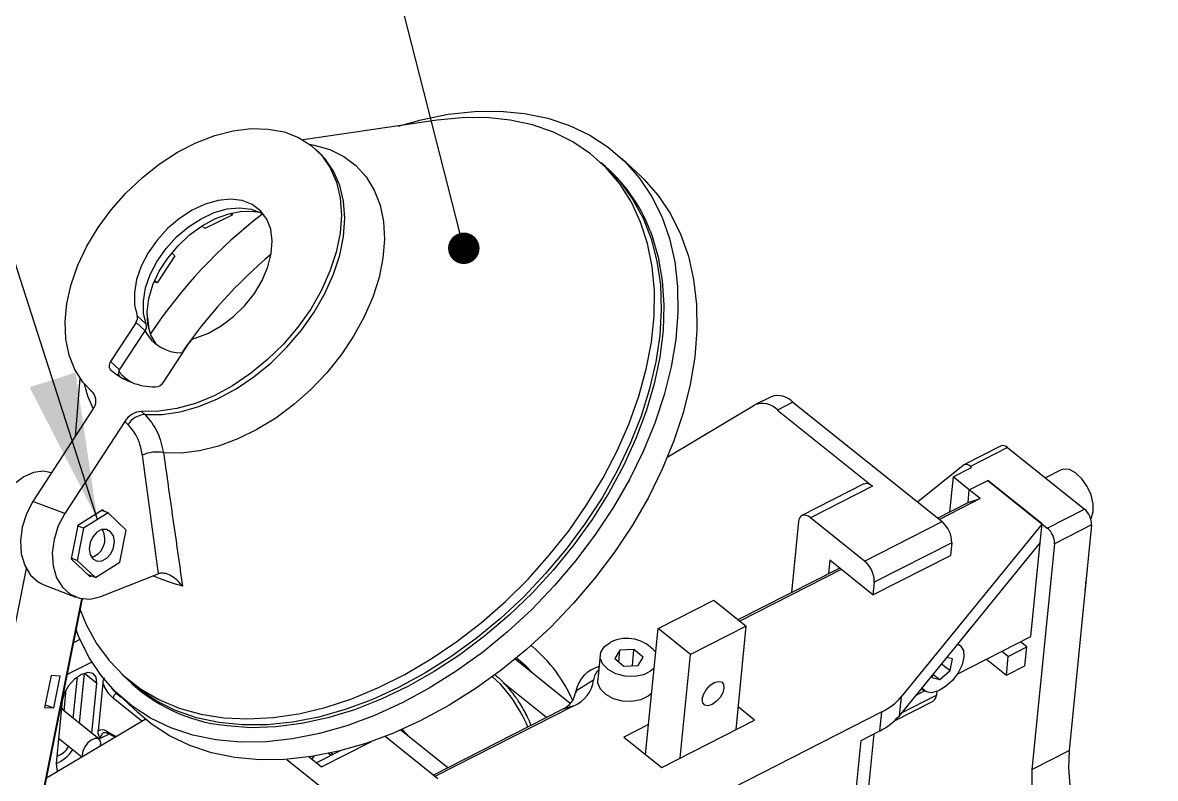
# Model space of a CAD drawing. Header units: millimetres. Extents: x 2 to 418, y 2 to 295.
# Drawn here: x 340.47 to 367.93, y 229.63 to 247.95 of the extents above; entities that cross this region are included whole.
import ezdxf

# ---------------------------------------------------------------- set-up
doc = ezdxf.new("R2010")
doc.units = ezdxf.units.MM
doc.dimstyles.new('SLDDIMSTYLE0', dxfattribs={"dimtxt": 0.18, "dimasz": 0.762, "dimexe": 0, "dimexo": 0.0625, "dimgap": 0, "dimtad": 0, "dimtih": 1, "dimtoh": 1, "dimdec": 0, "dimrnd": 1e-09, "dimzin": 0, "dimdsep": 46, "dimtxsty": 'Standard', "dimblk1": 'DOT', "dimblk2": 'DOT', "dimsah": 1, "dimcen": 0.09, "dimadec": 0, "dimazin": 0, "dimtfac": 0.762, "dimtdec": 0, "dimtofl": 0, "dimtmove": 0, "dimatfit": 3, "dimldrblk": 'DOT', "dimfxl": 1, "dimfrac": 2, "dimtolj": 1, "dimtzin": 0, "dimarcsym": 0})
doc.dimstyles.new('SLDDIMSTYLE1', dxfattribs={"dimtxt": 0.18, "dimasz": 3.556, "dimexe": 0, "dimexo": 0.0625, "dimgap": 0, "dimtad": 0, "dimtih": 1, "dimtoh": 1, "dimdec": 0, "dimrnd": 1e-09, "dimzin": 0, "dimdsep": 46, "dimtxsty": 'Standard', "dimsah": 1, "dimcen": 0.09, "dimadec": 0, "dimazin": 0, "dimtfac": 3.556, "dimtdec": 0, "dimtofl": 0, "dimtmove": 0, "dimatfit": 3, "dimfxl": 1, "dimfrac": 2, "dimtolj": 1, "dimtzin": 0, "dimarcsym": 0})

# ---------------------------------------------------------------- blocks, each defined once
blk = doc.blocks.new('_Dot')
at = {"color": 0, "linetype": 'ByBlock', "lineweight": -2}
blk.add_line((-0.5, 0), (-1, 0), dxfattribs=at)
at = {"color": 0, "linetype": 'ByBlock', "const_width": 0.5}
blk.add_lwpolyline([(-0.25, 0, 1), (0.25, 0, 1)], format="xyb", close=True, dxfattribs=at)

msp = doc.modelspace()

# ---------------------------------------------------------------- linework, layer by layer
at = {"color": 7, "linetype": 'Continuous', "lineweight": 25}
for p, q in [((350.525, 245.585), (347.271, 245.107)), ((347.67, 244.793), (347.587, 244.871)), ((355.456, 244.23), (354.996, 244.661)), ((354.654, 244.406), (354.49, 244.56)), ((345.553, 243.288), (344.887, 242.958)), ((345.553, 243.288), (345.508, 243.33)), ((345.547, 243.339), (345.553, 243.288)), ((344.887, 242.958), (344.818, 243.022)), ((344.162, 242.299), (343.739, 241.64)), ((344.162, 242.299), (344.088, 242.369)), ((343.739, 241.64), (343.661, 241.669)), ((343.739, 241.64), (343.675, 241.7)), ((343.253, 240.843), (343.472, 240.638)), ((343.502, 240.801), (343.489, 240.813)), ((343.502, 240.801), (343.533, 240.522)), ((343.222, 240.683), (342.607, 239.736)), ((343.441, 240.478), (343.222, 240.683)), ((342.825, 239.531), (343.441, 240.478)), ((343.895, 239.243), (344.51, 240.19)), ((342.607, 239.736), (342.825, 239.531)), ((342.835, 239.363), (342.788, 239.434)), ((341.86, 239.335), (341.744, 237.914)), ((342.882, 239.413), (343.052, 239.253)), ((342.953, 239.346), (342.934, 239.308)), ((342.116, 239.034), (342.199, 238.957)), ((358.616, 238.883), (358.241, 238.692)), ((356.11, 237.428), (358.225, 238.683)), ((359.146, 238.752), (358.771, 238.56)), ((359.146, 238.752), (362.762, 235.853)), ((342.175, 238.577), (340.724, 236.345)), ((343.355, 238.525), (343.438, 238.448)), ((358.771, 238.56), (361.074, 236.713)), ((342.948, 238.281), (341.497, 236.049)), ((343.031, 238.204), (342.948, 238.281)), ((364.19, 237.69), (363.289, 237.231)), ((364.349, 237.651), (363.448, 237.191)), ((364.349, 237.651), (366.211, 236.158)), ((341.172, 237.033), (341.171, 237.033)), ((362.165, 236.332), (363.274, 237.221)), ((363.028, 236.937), (363.478, 237.167)), ((363.448, 237.191), (363.478, 237.167)), ((365.651, 237.107), (365.27, 236.913)), ((360.863, 236.766), (359.361, 236)), ((361.074, 236.713), (359.572, 235.948)), ((363.028, 236.937), (362.943, 236.089)), ((363.421, 236.622), (363.028, 236.937)), ((363.421, 236.622), (363.872, 236.851)), ((365.184, 235.8), (363.872, 236.851)), ((363.872, 236.851), (365.31, 235.698)), ((363.684, 236.411), (362.695, 235.907)), ((363.391, 236.318), (363.421, 236.622)), ((363.391, 236.318), (363.684, 236.411)), ((363.684, 236.411), (363.421, 236.622)), ((341.497, 236.049), (340.724, 236.345)), ((342.42, 236.136), (341.808, 235.757)), ((342.464, 236.095), (342.42, 236.136)), ((362.652, 235.941), (363.391, 236.318)), ((365.31, 235.698), (366.211, 236.158)), ((342.545, 236.064), (341.95, 235.696)), ((342.545, 236.064), (342.396, 236.121)), ((342.987, 235.65), (342.545, 236.064)), ((359.28, 235.854), (359.109, 234.134)), ((360.884, 234.896), (359.572, 235.948)), ((360.884, 234.896), (362.762, 235.853)), ((341.808, 235.757), (341.651, 234.952)), ((341.95, 235.696), (341.797, 234.913)), ((341.95, 235.696), (341.807, 235.75)), ((342.834, 234.867), (342.987, 235.65)), ((365.184, 235.8), (361.77, 231.604)), ((365.139, 235.344), (365.184, 235.8)), ((366.385, 235.772), (365.484, 235.313)), ((366.385, 235.772), (365.841, 230.304)), ((362.994, 235.339), (361.117, 234.382)), ((365.139, 235.344), (361.724, 231.148)), ((362.994, 235.339), (362.964, 235.035)), ((364.912, 233.065), (365.139, 235.344)), ((365.484, 235.313), (364.94, 229.844)), ((361.086, 234.078), (362.964, 235.035)), ((341.651, 234.952), (342.106, 234.525)), ((341.797, 234.913), (341.654, 234.968)), ((341.797, 234.913), (342.239, 234.498)), ((342.239, 234.498), (342.834, 234.867)), ((360.037, 234.919), (360.004, 234.591)), ((361.086, 234.078), (360.037, 234.919)), ((340.56, 234.717), (337.773, 220.782)), ((342.239, 234.498), (342.062, 234.566)), ((342.106, 234.525), (342.13, 234.54)), ((342.369, 234.041), (343.762, 234.59)), ((343.762, 234.59), (343.771, 234.594)), ((357.819, 233.477), (360.274, 234.729)), ((360.317, 234.695), (357.862, 233.443)), ((340.989, 234.319), (341.762, 234.023)), ((361.117, 234.382), (361.086, 234.078)), ((339.327, 221.079), (341.909, 233.984)), ((341.919, 233.982), (339.337, 221.075)), ((355.877, 233.261), (357.228, 233.951)), ((357.228, 233.951), (358.016, 233.32)), ((355.573, 230.208), (355.877, 233.261)), ((356.664, 232.63), (355.877, 233.261)), ((358.016, 233.32), (356.664, 232.63)), ((357.766, 230.813), (358.016, 233.32)), ((341.864, 232.993), (341.705, 232.911)), ((352.837, 232.82), (352.798, 232.851)), ((363.128, 232.156), (364.912, 233.065)), ((363.202, 232.846), (363.144, 232.892)), ((364.816, 232.814), (364.662, 232.938)), ((354.475, 232.623), (354.414, 232.015)), ((354.952, 232.74), (354.83, 232.537)), ((354.924, 232.458), (354.952, 232.74)), ((355.292, 232.757), (354.952, 232.74)), ((355.253, 232.361), (355.292, 232.757)), ((355.512, 232.571), (355.292, 232.757)), ((355.391, 232.368), (355.512, 232.571)), ((356.414, 230.124), (356.664, 232.63)), ((363.014, 232.523), (362.875, 232.563)), ((364.365, 232.584), (364.211, 232.708)), ((364.32, 232.129), (364.365, 232.584)), ((364.365, 232.584), (364.816, 232.814)), ((364.771, 232.358), (364.816, 232.814)), ((342.151, 232.45), (341.585, 232.162)), ((353.748, 231.446), (352.41, 232.519)), ((354.83, 232.537), (355.05, 232.351)), ((355.05, 232.351), (355.391, 232.368)), ((362.75, 232.409), (362.955, 232.245)), ((362.955, 232.245), (363.014, 232.523)), ((363.836, 232.517), (364.32, 232.129)), ((364.32, 232.129), (364.771, 232.358)), ((341.162, 232.121), (341.007, 231.346)), ((341.384, 232.11), (341.162, 232.121)), ((341.229, 231.335), (341.384, 232.11)), ((341.585, 232.162), (341.551, 232.143)), ((341.701, 231.083), (341.801, 232.089)), ((341.853, 230.961), (341.974, 232.179)), ((341.974, 232.179), (342.276, 231.937)), ((342.871, 232.166), (343.036, 232.012)), ((354.314, 232.012), (353.885, 231.741)), ((362.526, 232.133), (362.514, 232.076)), ((362.514, 232.076), (362.704, 232.022)), ((362.541, 232.152), (362.704, 232.022)), ((362.704, 232.022), (362.955, 232.245)), ((341.478, 231.262), (341.53, 231.782)), ((342.155, 230.719), (342.276, 231.937)), ((342.418, 231.938), (342.303, 230.782)), ((352.119, 231.957), (353.176, 231.11)), ((353.886, 231.761), (353.88, 231.699)), ((362.13, 231.647), (362.331, 231.749)), ((362.26, 231.806), (362.326, 231.753)), ((362.635, 231.735), (362.627, 231.648)), ((341.435, 231.509), (341.283, 229.99)), ((342.803, 231.654), (343.263, 231.224)), ((361.605, 231.022), (362.546, 231.502)), ((361.77, 231.604), (361.724, 231.148)), ((341.007, 231.346), (341.229, 231.335)), ((341.021, 231.415), (341.229, 231.335)), ((342.331, 230.578), (341.415, 231.312)), ((350.426, 229.708), (353.544, 231.297)), ((353.837, 231.391), (350.469, 229.673)), ((353.837, 231.391), (353.544, 231.297)), ((361.302, 231.239), (354.978, 228.015)), ((358.217, 231.043), (357.821, 231.361)), ((361.256, 230.784), (361.302, 231.239)), ((341.05, 229.639), (343.447, 231.061)), ((355.645, 230.936), (355.045, 230.631)), ((355.964, 229.894), (358.217, 231.043)), ((342.538, 230.721), (342.714, 230.626)), ((350.536, 229.62), (349.26, 230.642)), ((350.778, 229.887), (349.64, 230.799)), ((360.798, 230.55), (361.256, 230.784)), ((360.91, 228.698), (361.111, 230.709)), ((341.338, 230.538), (341.367, 230.582)), ((341.344, 230.6), (341.908, 230.148)), ((355.045, 230.631), (355.964, 229.894)), ((360.571, 228.271), (360.798, 230.55)), ((346.879, 230.089), (348.658, 228.662)), ((347.42, 230.147), (347.722, 229.906)), ((348.173, 230.296), (347.599, 230.004)), ((347.952, 230.183), (347.891, 230.232)), ((364.94, 229.844), (365.841, 230.304))]:
    msp.add_line(p, q, dxfattribs=at)
at = {"color": 8, "linetype": 'Continuous', "lineweight": 25}
for p, q in [((342.197, 238.961), (342.184, 238.974)), ((341.559, 232.183), (341.585, 232.162)), ((353.881, 231.707), (353.885, 231.741)), ((343.367, 231.013), (342.666, 231.576)), ((342.76, 231.696), (342.748, 231.69)), ((342.748, 231.69), (342.864, 231.597)), ((361.779, 231.216), (362.627, 231.648)), ((342.572, 230.702), (342.356, 230.592)), ((342.51, 230.77), (342.745, 230.644)), ((349.68, 230.817), (349.861, 230.622)), ((347.722, 229.906), (348.929, 230.521)), ((347.954, 230.245), (348.001, 230.208))]:
    msp.add_line(p, q, dxfattribs=at)
at = {"color": 7, "linetype": 'Continuous', "lineweight": 25, "flags": 128}
for points in [[(349.58, 245.446), (350.131, 245.599), (350.786, 245.729), (351.426, 245.798), (352.045, 245.806), (352.639, 245.752), (353.203, 245.636), (353.732, 245.461), (354.222, 245.226), (354.669, 244.935), (355.07, 244.589), (355.422, 244.192), (355.72, 243.746), (355.964, 243.255), (356.151, 242.722), (356.28, 242.153), (356.349, 241.552), (356.358, 240.924), (356.307, 240.273), (356.196, 239.605), (356.027, 238.926), (355.801, 238.24), (355.518, 237.554), (355.183, 236.873), (354.797, 236.202), (354.363, 235.546), (353.886, 234.912), (353.368, 234.304), (352.814, 233.727), (352.229, 233.185), (351.617, 232.684), (350.983, 232.227), (350.332, 231.817), (349.67, 231.458), (349.002, 231.154), (348.332, 230.906), (347.668, 230.716), (347.013, 230.586), (346.374, 230.517), (345.754, 230.51), (345.16, 230.564), (344.597, 230.679), (344.067, 230.854), (343.577, 231.089), (343.13, 231.38), (342.729, 231.726), (342.378, 232.123), (342.079, 232.569), (341.835, 233.061), (341.768, 233.228)], [(354.154, 236.268), (354.544, 236.912), (354.885, 237.568), (355.175, 238.23), (355.412, 238.894), (355.592, 239.553), (355.715, 240.202), (355.78, 240.836), (355.787, 241.45), (355.734, 242.038), (355.623, 242.595), (355.454, 243.117), (355.229, 243.601), (354.95, 244.04), (354.619, 244.433), (354.239, 244.775), (353.812, 245.064), (353.344, 245.298), (352.836, 245.474), (352.294, 245.591), (351.722, 245.649), (351.125, 245.646), (350.525, 245.585)], [(342.184, 238.974), (341.935, 239.232), (341.74, 239.539), (341.601, 239.892), (341.522, 240.281), (341.504, 240.702), (341.548, 241.145), (341.652, 241.603), (341.814, 242.068), (342.032, 242.53), (342.302, 242.982), (342.619, 243.415), (342.976, 243.821), (343.368, 244.193), (343.787, 244.524), (344.226, 244.808), (344.675, 245.039), (345.129, 245.214), (345.577, 245.329), (346.012, 245.383), (346.425, 245.373), (346.81, 245.301), (347.159, 245.168), (347.465, 244.975), (347.724, 244.727), (347.93, 244.429), (348.08, 244.085), (348.17, 243.702), (348.2, 243.287), (348.168, 242.847), (348.076, 242.391), (347.924, 241.927), (347.717, 241.464), (347.456, 241.009), (347.148, 240.572), (346.798, 240.16), (346.413, 239.781), (345.998, 239.442), (345.563, 239.148), (345.115, 238.906), (344.661, 238.72), (344.212, 238.593), (343.774, 238.528), (343.355, 238.525)], [(354.654, 244.406), (354.955, 244.089), (355.26, 243.672), (355.512, 243.21), (355.709, 242.707), (355.85, 242.167), (355.932, 241.593), (355.955, 240.992), (355.919, 240.367), (355.825, 239.725), (355.673, 239.07), (355.464, 238.408), (355.201, 237.744), (354.885, 237.085), (354.519, 236.434), (354.105, 235.798), (353.649, 235.183), (353.152, 234.592), (352.62, 234.031), (352.056, 233.505), (351.466, 233.018), (350.854, 232.573), (350.225, 232.176), (349.585, 231.829), (348.939, 231.534), (348.292, 231.295), (347.65, 231.113), (347.018, 230.989), (346.4, 230.926), (345.803, 230.923), (345.231, 230.98), (344.69, 231.098), (344.182, 231.274), (343.713, 231.507), (343.287, 231.797), (343.036, 232.012)], [(355.456, 244.23), (355.53, 244.159), (355.881, 243.761), (356.18, 243.315), (356.424, 242.824), (356.611, 242.292), (356.739, 241.723), (356.808, 241.122), (356.817, 240.493), (356.767, 239.842), (356.656, 239.175), (356.487, 238.495), (356.26, 237.81), (355.978, 237.123), (355.642, 236.442), (355.256, 235.771), (354.823, 235.116), (354.345, 234.481), (353.827, 233.873), (353.274, 233.296), (352.688, 232.755), (352.076, 232.253), (351.443, 231.796), (350.792, 231.386), (350.13, 231.028), (349.461, 230.723), (348.792, 230.475), (348.127, 230.285), (347.473, 230.155), (346.833, 230.086), (346.214, 230.079), (345.62, 230.133), (345.056, 230.248), (344.527, 230.424), (344.037, 230.658), (343.589, 230.949), (343.263, 231.224)], [(344.658, 240.305), (344.976, 240.426), (345.289, 240.602), (345.586, 240.827), (345.857, 241.092), (346.092, 241.388), (346.282, 241.704), (346.42, 242.029), (346.502, 242.352), (346.525, 242.66), (346.488, 242.943), (346.391, 243.19), (346.239, 243.392), (346.038, 243.543), (345.793, 243.637), (345.515, 243.67), (345.213, 243.641), (344.898, 243.551), (344.581, 243.404), (344.274, 243.205), (343.987, 242.96), (343.732, 242.68), (343.517, 242.373), (343.35, 242.051), (343.237, 241.726), (343.182, 241.408), (343.188, 241.111), (343.253, 240.843)], [(343.472, 240.638), (343.406, 240.906), (343.401, 241.203), (343.456, 241.521), (343.569, 241.846), (343.736, 242.168), (343.951, 242.475), (344.206, 242.755), (344.492, 243), (344.799, 243.199), (345.116, 243.346), (345.432, 243.436), (345.734, 243.464), (346.012, 243.431), (346.256, 243.338), (346.32, 243.3)], [(343.727, 240.139), (343.717, 240.152), (343.583, 240.377), (343.506, 240.644), (343.489, 240.943), (343.531, 241.263), (343.631, 241.595), (343.787, 241.926), (343.992, 242.245), (344.24, 242.542), (344.522, 242.806), (344.828, 243.029), (345.149, 243.202), (345.473, 243.32), (345.79, 243.38), (346.088, 243.377), (346.227, 243.353)], [(355.686, 242.906), (355.727, 242.797), (355.882, 242.265), (355.979, 241.699), (356.018, 241.104), (355.998, 240.484), (355.919, 239.845), (355.782, 239.192), (355.587, 238.531), (355.338, 237.866), (355.035, 237.204), (354.681, 236.55), (354.279, 235.909), (353.833, 235.287), (353.346, 234.688), (352.822, 234.118), (352.265, 233.582), (351.681, 233.083), (351.073, 232.627), (350.448, 232.217), (349.81, 231.855), (349.164, 231.546), (348.516, 231.292), (347.871, 231.095), (347.234, 230.956), (346.612, 230.876), (346.008, 230.858), (345.429, 230.899), (345.22, 230.93)], [(341.171, 237.033), (340.975, 237.075), (340.737, 237.047), (340.5, 236.942), (340.279, 236.767), (340.09, 236.534), (339.945, 236.258), (339.855, 235.959)], [(366.364, 235.927), (366.38, 235.951), (366.427, 236.099), (366.424, 236.289), (366.371, 236.5), (366.276, 236.709), (366.147, 236.893), (365.998, 237.034), (365.847, 237.114), (365.709, 237.126), (365.651, 237.107)], [(340.724, 236.345), (340.566, 236.045), (340.462, 235.72), (340.42, 235.39), (340.441, 235.074), (340.525, 234.79), (340.666, 234.557), (340.855, 234.387), (340.989, 234.319)], [(341.866, 233.718), (342.013, 233.361), (342.265, 232.899), (342.571, 232.483), (342.927, 232.115), (343.331, 231.799), (343.779, 231.537), (344.267, 231.332), (344.792, 231.185), (345.35, 231.098), (345.935, 231.071), (346.543, 231.104), (347.168, 231.197), (347.806, 231.35), (348.452, 231.561), (349.099, 231.828), (349.742, 232.15), (350.377, 232.523), (350.998, 232.944), (351.6, 233.41), (352.177, 233.917), (352.726, 234.461), (353.241, 235.038), (353.718, 235.641), (354.154, 236.268)], [(341.497, 236.049), (341.339, 235.749), (341.235, 235.424), (341.193, 235.094), (341.214, 234.778), (341.298, 234.494), (341.439, 234.261), (341.629, 234.091), (341.856, 233.994), (342.108, 233.977), (342.369, 234.041)], [(359.572, 235.948), (359.521, 235.983), (359.47, 236.005), (359.422, 236.013), (359.378, 236.007), (359.341, 235.987), (359.311, 235.954), (359.291, 235.909), (359.28, 235.854)], [(342.173, 235.486), (342.108, 235.345), (342.086, 235.194), (342.111, 235.056), (342.178, 234.952), (342.278, 234.899), (342.395, 234.904), (342.512, 234.966), (342.611, 235.076), (342.676, 235.218), (342.698, 235.369), (342.673, 235.507), (342.606, 235.61), (342.506, 235.664), (342.388, 235.659), (342.271, 235.597), (342.173, 235.486)], [(342.147, 234.988), (342.198, 235.005), (342.311, 235.082)], [(366.229, 234.199), (366.245, 234.276), (366.249, 234.4)], [(363.356, 233.153), (363.436, 233.247), (363.455, 233.275)], [(355.781, 232.298), (355.697, 232.225), (355.52, 232.141), (355.305, 232.101), (355.075, 232.11), (354.856, 232.167), (354.671, 232.266), (354.54, 232.397), (354.477, 232.544), (354.49, 232.692), (354.577, 232.826), (354.728, 232.93), (354.728, 232.93)], [(363.135, 232.882), (363.209, 232.84), (363.277, 232.729), (363.29, 232.572), (363.246, 232.385), (363.149, 232.189)], [(342.276, 231.937), (342.26, 232.084), (342.182, 232.175), (342.055, 232.198), (341.898, 232.148), (341.733, 232.034), (341.588, 231.872), (341.483, 231.688), (341.435, 231.509)], [(355.72, 231.69), (355.637, 231.618), (355.459, 231.533), (355.244, 231.493), (355.015, 231.502), (354.795, 231.56), (354.61, 231.659), (354.479, 231.789), (354.417, 231.936), (354.414, 232.015)], [(363.149, 232.189), (363.011, 232.005), (362.846, 231.853), (362.672, 231.749), (362.508, 231.705), (362.372, 231.725), (362.278, 231.808), (362.271, 231.82)], [(357.185, 231.418), (357.086, 231.387), (357.007, 231.401), (356.958, 231.458), (356.948, 231.55), (356.979, 231.662), (357.044, 231.777), (357.135, 231.878), (357.238, 231.95), (357.336, 231.981), (357.416, 231.967), (357.464, 231.909), (357.474, 231.818), (357.444, 231.706), (357.378, 231.591), (357.287, 231.49), (357.185, 231.418)], [(341.417, 231.335), (341.456, 231.287), (341.459, 231.277)], [(342.538, 230.721), (342.537, 230.721), (342.536, 230.722)], [(342.36, 230.416), (342.369, 230.488), (342.349, 230.558), (342.298, 230.595), (342.223, 230.594), (342.136, 230.555), (342.05, 230.484), (341.978, 230.392), (341.931, 230.292), (341.917, 230.201), (341.924, 230.157)], [(365.841, 230.304), (365.827, 229.895), (365.86, 229.457), (365.942, 228.997), (366.069, 228.525), (366.24, 228.051), (366.451, 227.584), (366.697, 227.134), (366.974, 226.71), (367.276, 226.32), (367.597, 225.974), (367.931, 225.676)], [(341.283, 229.99), (341.299, 229.843), (341.322, 229.8)]]:
    msp.add_lwpolyline(points, dxfattribs=at)
at = {"color": 8, "linetype": 'Continuous', "lineweight": 25, "flags": 128}
for points in [[(347.429, 245.003), (347.54, 244.983), (347.917, 244.875), (348.257, 244.709), (348.553, 244.487), (348.801, 244.213), (348.996, 243.892), (349.137, 243.528), (349.219, 243.128), (349.243, 242.697), (349.208, 242.244), (349.113, 241.775), (348.962, 241.298), (348.756, 240.82), (348.498, 240.35), (348.193, 239.895), (347.846, 239.462), (347.462, 239.058), (347.047, 238.69), (346.609, 238.364), (346.154, 238.085), (345.69, 237.858), (345.223, 237.685), (344.763, 237.571), (344.316, 237.517), (343.889, 237.524)], [(343.438, 238.448), (343.856, 238.45), (344.294, 238.516), (344.744, 238.643), (345.197, 238.829), (345.646, 239.071), (346.081, 239.364), (346.495, 239.703), (346.881, 240.082), (347.231, 240.494), (347.539, 240.931), (347.799, 241.386), (348.007, 241.85), (348.159, 242.313), (348.251, 242.769), (348.283, 243.209), (348.253, 243.624), (348.162, 244.007), (348.013, 244.351), (347.807, 244.65), (347.67, 244.793)], [(342.186, 238.596), (342.054, 238.898), (341.974, 239.184)], [(352.449, 232.551), (352.645, 232.385), (352.865, 232.154)], [(352.292, 231.629), (352.062, 231.905), (351.865, 232.094)], [(347.487, 230.094), (347.499, 230.112), (347.544, 230.166)]]:
    msp.add_lwpolyline(points, dxfattribs=at)
at = {"color": 8, "linetype": 'Continuous', "lineweight": 25}
for centre, radius, start, end in [((352.052, 241.534), 3.884, 20.6785, 50.8581), ((345.821, 234.918), 4.032, 223.2847, 261.4265), ((343.135, 232.156), 0.606, 211.6588, 230.2736), ((349.345, 229.452), 3.663, 22.8893, 36.4514), ((342.528, 230.593), 0.172, 122.6164, 180.1592), ((342.57, 230.771), 0.06, 180.5892, 235.153)]:
    msp.add_arc(centre, radius, start, end, dxfattribs=at)
at = {"color": 7, "linetype": 'Continuous', "lineweight": 25}
for centre, radius, start, end in [((353.533, 233.814), 11.944, 127.2989, 146.5085), ((354.212, 233.178), 11.975, 130.0906, 145.5868), ((343.073, 240.795), 0.186, 323.0069, 15.0908), ((343.292, 240.59), 0.186, 323.0067, 15.0903), ((344.327, 240.954), 1.008, 208.3157, 270.3542), ((344.745, 240.041), 0.278, 108.1572, 147.6836), ((342.724, 239.634), 0.156, 138.8181, 216.6959), ((343.705, 240.787), 1.666, 228.4023, 269.7074), ((342.985, 239.415), 0.197, 143.8666, 186.6765), ((343.849, 240.445), 1.415, 222.3733, 240.1095), ((343.68, 239.37), 0.25, 273.7338, 329.4438), ((341.946, 238.781), 0.306, 318.3172, 39.0754), ((358.779, 238.404), 0.506, 43.4426, 108.7035), ((358.408, 238.221), 0.497, 43.082, 111.6453), ((343.374, 238.032), 0.493, 92.1616, 149.7018), ((343.457, 237.955), 0.493, 92.1626, 149.7009), ((343.725, 236.687), 0.853, 78.9463, 114.0443), ((364.239, 237.55), 0.149, 42.7567, 109.3893), ((363.342, 237.098), 0.141, 41.5513, 119.1124), ((360.927, 236.573), 0.203, 43.595, 108.5511), ((365.899, 235.785), 0.487, 358.5307, 50.0707), ((362.345, 235.356), 0.649, 358.5307, 50.0707), ((342.007, 235.429), 0.462, 311.1917, 30.4314), ((364.998, 235.325), 0.487, 358.5307, 50.0707), ((360.468, 234.398), 0.649, 358.5307, 50.0707), ((355.122, 232.131), 0.891, 38.4458, 116.2656), ((350.493, 230.063), 3.619, 23.7003, 49.627), ((354.629, 231.604), 0.756, 103.9603, 169.5761), ((353.538, 232.114), 0.782, 292.4786, 352.5163), ((354.698, 231.979), 0.386, 132.1703, 175.0318), ((343.211, 232.213), 0.839, 199.1603, 229.4749), ((353.331, 231.814), 0.559, 292.4787, 352.5163), ((342.824, 231.548), 0.161, 118.174, 170.0507), ((360.668, 232.535), 1.443, 296.0507, 319.7927), ((362.456, 231.647), 0.17, 301.7576, 0.3825), ((360.623, 232.08), 1.443, 296.0505, 319.7928), ((342.397, 230.603), 0.202, 56.0863, 117.6876), ((341.159, 230.637), 0.49, 286.8592, 331.4891), ((340.966, 230.784), 0.857, 291.7358, 327.4907), ((370.727, 229.672), 5.789, 178.2916, 230.3099)]:
    msp.add_arc(centre, radius, start, end, dxfattribs=at)
for points, knots in [([(343.438, 238.448), (343.55, 238.317), (343.763, 238.07), (343.848, 237.699), (343.889, 237.524)], [0, 0, 0, 0, 0.527115, 1, 1, 1, 1]), ([(343.378, 237.465), (343.349, 237.605), (343.289, 237.901), (343.12, 238.099), (343.031, 238.204)], [0, 0, 0, 0, 0.473395, 1, 1, 1, 1]), ([(343.889, 237.524), (343.923, 237.283), (344.075, 236.203), (344.229, 235.126), (344.348, 234.289)], [0, 0, 0, 0, 0.2230443, 1, 1, 1, 1]), ([(343.771, 234.594), (343.771, 234.594), (343.641, 235.553), (343.51, 236.509), (343.378, 237.465)], [0, 0, 0, 0, 0.000058, 1, 1, 1, 1]), ([(344.348, 234.289), (344.348, 234.29), (344.331, 234.312), (344.262, 234.395), (344.138, 234.506), (343.986, 234.585), (343.864, 234.613), (343.802, 234.6), (343.771, 234.594)], [0, 0, 0, 0, 0.002496, 0.119504, 0.450637, 0.687193, 0.843087, 1, 1, 1, 1]), ([(342.418, 231.938), (342.424, 231.972), (342.432, 232.015), (342.453, 232.06), (342.458, 232.07)], [0, 0, 0, 0, 0.780134, 1, 1, 1, 1]), ([(352.798, 230.917), (352.771, 230.984), (352.699, 231.159), (352.557, 231.405), (352.407, 231.628), (352.244, 231.833), (352.094, 232), (351.975, 232.093), (351.937, 232.123)], [0, 0, 0, 0, 0.1391763, 0.3664221, 0.5429616, 0.6633001, 0.8918283, 1, 1, 1, 1]), ([(342.356, 230.592), (342.356, 230.592), (342.338, 230.625), (342.306, 230.677), (342.304, 230.752), (342.303, 230.782)], [0, 0, 0, 0, 0.005619, 0.605549, 1, 1, 1, 1]), ([(342.437, 230.735), (342.441, 230.738), (342.452, 230.747), (342.487, 230.745), (342.526, 230.726), (342.538, 230.721)], [0, 0, 0, 0, 0.244047, 0.763702, 1, 1, 1, 1])]:
    msp.add_open_spline(points, degree=3, knots=knots, dxfattribs=at)
at = {"color": 8, "linetype": 'Continuous', "lineweight": 25}
msp.add_open_spline([(344.348, 234.289), (344.153, 234.347), (343.895, 234.423), (343.684, 234.516), (343.633, 234.539)], degree=3, knots=[0, 0, 0, 0, 0.754513, 1, 1, 1, 1], dxfattribs=at)

# ---------------------------------------------------------------- leaders
at = {"color": 7, "linetype": 'Continuous', "lineweight": 0}
for points, dimstyle in [([(351.168, 242.481), (346.172, 262.105)], 'SLDDIMSTYLE0'), ([(342.287, 235.905), (335.804, 256.086)], 'SLDDIMSTYLE1'), ([(343.412, 218.233), (306.803, 239.957)], 'SLDDIMSTYLE0')]:
    msp.add_leader(points, dimstyle=dimstyle, dxfattribs=at)

doc.saveas('drawing.dxf')
